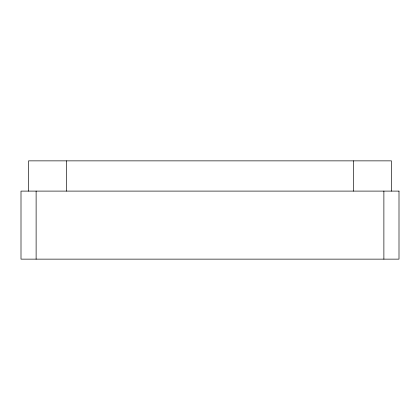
<?xml version="1.0" encoding="UTF-8"?>
<svg xmlns="http://www.w3.org/2000/svg" width="420" height="420" viewBox="0 0 420 420"><rect width="100%" height="100%" fill="white"/><g stroke="black" fill="none" stroke-linecap="round" stroke-linejoin="round"><path stroke-width="0.63" d="M391.44 191.1L391.44 160.86L28.56 160.86L28.56 191.1M383.88 191.1L383.88 259.14M353.64 160.86L353.64 191.1M66.36 160.86L66.36 191.1M36.12 191.1L36.12 259.14M399 191.1L21 191.1L21 259.14L399 259.14L399 191.1"/></g></svg>
